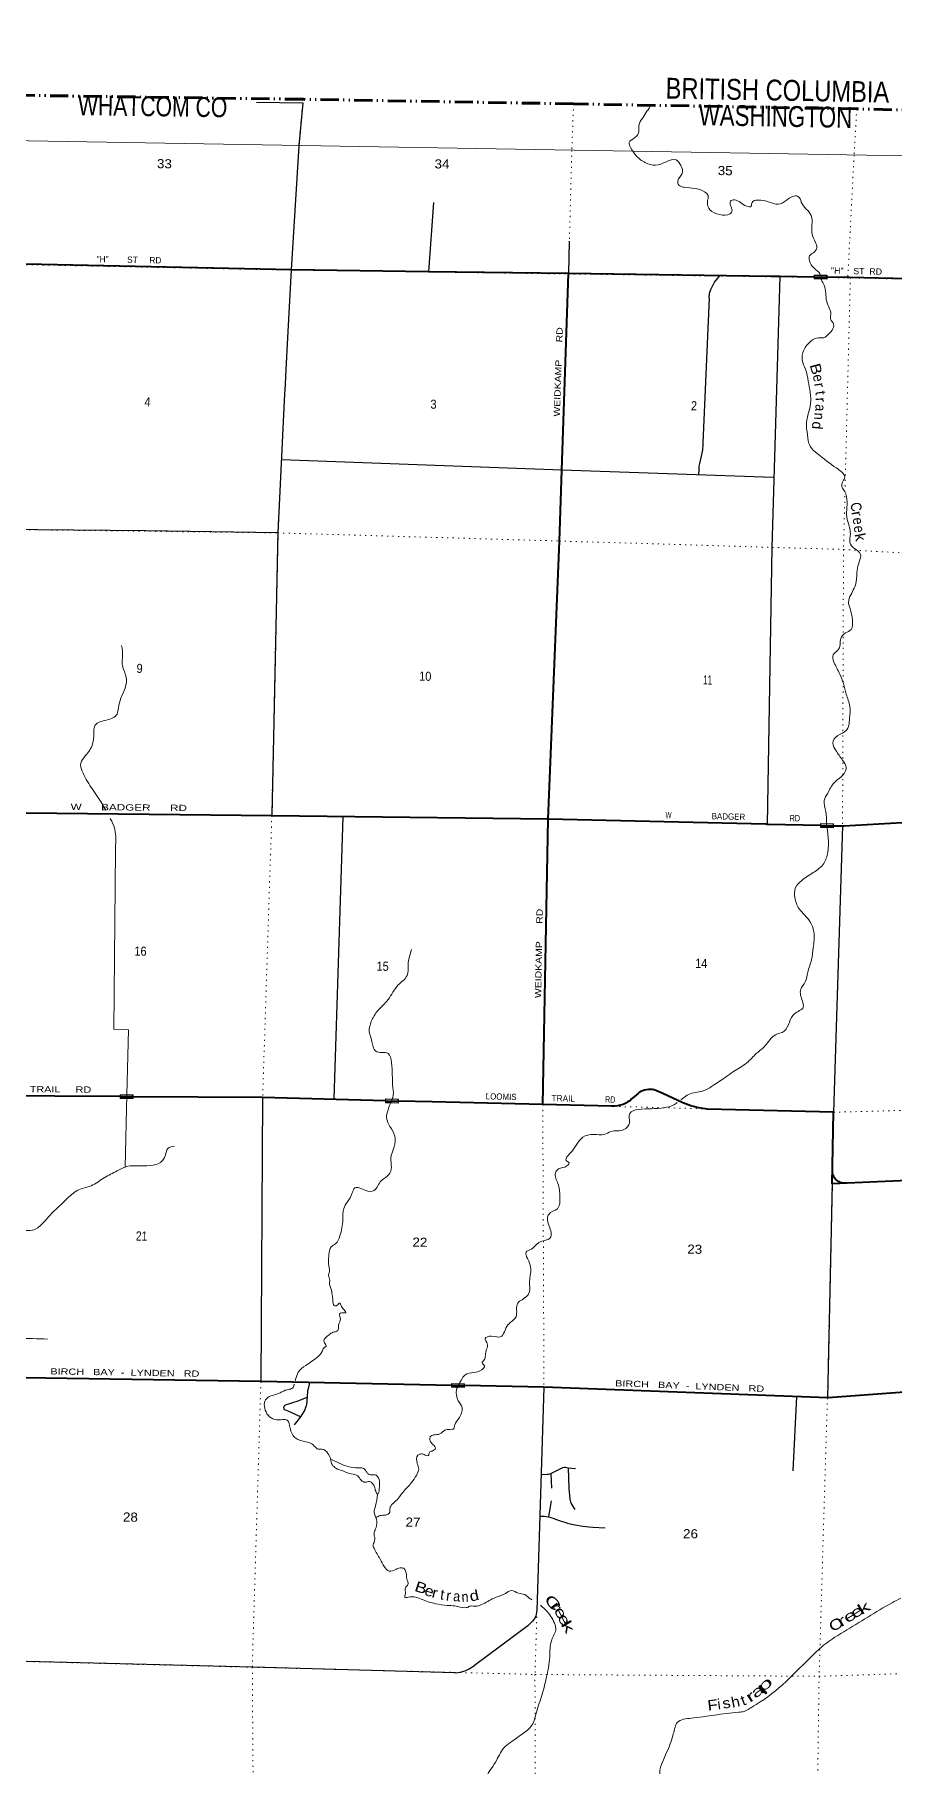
# Model space of a CAD drawing. Header units: feet. Extents: x -489137 to -242534, y 368785 to 558127.
# Drawn here: x -380919 to -364428, y 523713 to 556943 of the extents above; entities that cross this region are included whole.
import ezdxf

# ---------------------------------------------------------------- set-up
doc = ezdxf.new("R2010")
doc.units = ezdxf.units.FT
doc.header["$LTSCALE"] = 70
doc.linetypes.add('DASH_DOUBLE_DOT', pattern=[9.2, 5, -1.2, 0.3, -1.2, 0.3, -1.2])
doc.linetypes.add('DOTTED', pattern=[1.5, 0.3, -1.2])
for name, color, linetype, lineweight in [('10', 7, 'DASH_DOUBLE_DOT', 60), ('26', 7, 'Continuous', 40), ('27', 7, 'Continuous', 13), ('29', 7, 'Continuous', 25), ('39', 7, 'Continuous', 13), ('4', 7, 'Continuous', 13), ('6', 7, 'DOTTED', 25), ('61', 7, 'Continuous', 13), ('7', 7, 'DOTTED', 13)]:
    doc.layers.add(name, color=color, linetype=linetype, lineweight=lineweight)
doc.layers.add('12', color=7, linetype='Continuous')
doc.layers.add('41', color=7, linetype='Continuous')

msp = doc.modelspace()

# ---------------------------------------------------------------- linework, layer by layer
at = {"layer": '10'}
msp.add_lwpolyline([(-363811.31, 555486.15), (-365133, 555515.95), (-370570, 555612.95), (-375765, 555700.95), (-381286, 555778.95), (-386737, 555865.95), (-391540, 555947.95), (-394128.99, 555924.72)], dxfattribs=at)
at = {"layer": '26'}
for p, q in [((-365954, 552288.89), (-366609.59, 552297.91)), ((-365954, 552288.89), (-365702.99, 552285.44)), ((-365829.93, 541758.77), (-365579.98, 541753.59)), ((-379281, 536552.69), (-379028.99, 536551.06)), ((-374182.99, 536473.46), (-373931.9, 536466.91)), ((-372914.01, 531008.42), (-372661.99, 531003.46))]:
    msp.add_line(p, q, dxfattribs=at)
for points in [[(-370669, 552353.95), (-373357, 552390.95), (-375985.01, 552428.89), (-381388, 552541.95), (-386805, 552640.95), (-386818.94, 552641.22)], [(-371057, 541880.95), (-370842, 547219.95), (-370796, 548580.95), (-370669, 552353.95)], [(-366610, 552296.95), (-366760, 552298.95), (-370669, 552353.95)], [(-363864.8, 552246.95), (-365279, 552279.4), (-365301.69, 552279.92), (-365329, 552280.29), (-365702.99, 552285.44)], [(-379281, 536552.69), (-381794, 536568.95), (-381798.12, 536568.99), (-386195.99, 536607.67), (-387251, 536616.95), (-387105, 542001.95)], [(-371057, 541880.95), (-376365, 541945.95), (-381676, 542000.69), (-381676.92, 542000.95), (-381726, 542000.95), (-387105, 542001.95)], [(-364150.52, 534939.09), (-365605, 534880.95), (-365575, 536251.95), (-367995, 536313.95), (-368002.65, 536314.62), (-368162.05, 536337.47), (-368318.2, 536376.85), (-368469.37, 536432.34), (-368855, 536611.95), (-368944.41, 536653.83), (-369022.61, 536681.64), (-369053.72, 536687.47), (-369092.07, 536690.93), (-369130.56, 536690.36), (-369168.79, 536685.77), (-369206.32, 536677.2), (-369242.76, 536664.77), (-369277.7, 536648.59), (-369285.75, 536643.78), (-369310.79, 536628.82), (-369335.75, 536607.62), (-369454, 536507.19), (-369479.09, 536485.89), (-369504, 536467.6), (-369519.06, 536456.54), (-369567.47, 536427.86), (-369618.62, 536404.39), (-369671.94, 536386.41), (-369726.84, 536374.09), (-369782.73, 536367.58), (-369839, 536366.95), (-371161, 536401.95), (-371057.04, 541878.89)], [(-365829.93, 541758.77), (-366830, 541779.46), (-366861.11, 541780.1), (-366880, 541780.55), (-371057, 541880.95)], [(-365579.98, 541753.59), (-365429, 541750.47), (-365403.96, 541749.95), (-365379, 541751.37), (-364036.8, 541827.96)], [(-374182.99, 536473.46), (-376540, 536534.95), (-379028.99, 536551.06)], [(-371161, 536401.95), (-373282, 536449.95), (-373931.9, 536466.91)], [(-365337, 534891.95), (-365340.1, 534891.67), (-365365.56, 534890.81), (-365390.97, 534892.61), (-365416.05, 534897.06), (-365440.53, 534904.11), (-365464.14, 534913.68), (-365486.62, 534925.66), (-365507.72, 534939.93), (-365527.22, 534956.32), (-365544.9, 534974.67), (-365560.56, 534994.76), (-365574.03, 535016.37), (-365585.18, 535039.28), (-365593.86, 535063.23), (-365600, 535087.95)], [(-372914.01, 531008.42), (-376575, 531080.95), (-381949, 531167.95), (-381962.93, 531168.3)], [(-364217.54, 530878.99), (-365682, 530766.95), (-371138, 530973.95), (-372661.99, 531003.46)]]:
    msp.add_lwpolyline(points, dxfattribs=at)
at = {"layer": '29'}
for p, q in [((-373262, 553720.95), (-373357, 552390.95)), ((-370654, 552979.95), (-370669, 552353.95)), ((-376250, 547375.95), (-376365, 541945.95)), ((-375003.63, 541926.88), (-375173, 536507.95)), ((-365404, 541749.95), (-365575, 536251.95)), ((-376540, 536534.95), (-376575, 531080.95)), ((-365605, 534878.95), (-365694.8, 530767.95)), ((-366290.2, 530788.91), (-366362, 529365.95)), ((-375814, 530403.95), (-375932, 530249.95)), ((-370674, 529426.95), (-370533, 529411.95)), ((-371006, 529317.95), (-370995, 529031.95)), ((-370998, 528794.95), (-371049, 528481.95)), ((-371448.01, 526392.97), (-372474.73, 525632.93))]:
    msp.add_line(p, q, dxfattribs=at)
for points in [[(-376658, 555646.95), (-375771, 555631.95), (-375846, 554809.95)], [(-375846, 554809.95), (-375990, 552428.95), (-375980.19, 552429.78)], [(-375990, 552428.95), (-376054, 551241.95), (-376099, 550386.95)], [(-367967.36, 551883.8), (-367956.08, 551977.34), (-367932.65, 552050), (-367904.54, 552113.28), (-367860.03, 552188.28), (-367763.99, 552310.16)], [(-366609.59, 552297.91), (-366763, 547096.95), (-366855, 541779.95)], [(-367967.36, 551883.8), (-368085, 549102.95), (-368086.73, 549075.93)], [(-376099, 550386.95), (-376109, 550215.95), (-376118, 550045.95), (-376249.9, 547377.95)], [(-368086.73, 549075.93), (-368096.62, 548969.1), (-368117.7, 548847.22), (-368152.84, 548706.59), (-368162.21, 548655.03), (-368166.9, 548594.09), (-368169.24, 548488.62)], [(-366735.02, 548438.39), (-370798, 548580.95), (-376179.82, 548775.82)], [(-376250, 547375.95), (-378778, 547412.95), (-381547, 547442.95), (-381549.47, 547440.41)], [(-375641, 531060.95), (-375668.85, 530943.12), (-375675.88, 530905.61), (-375686, 530780.95)], [(-375814, 530403.95), (-376053.03, 530511.86), (-376113.93, 530541.74), (-376127.99, 530556.39), (-376130.33, 530586.86), (-376127.99, 530605.02), (-376118.62, 530622.01), (-376103.39, 530631.98), (-376083.48, 530640.76), (-375980.41, 530671.23), (-375858.6, 530711.08), (-375685.25, 530781.39)], [(-375686, 530780.95), (-375699.31, 530640.76), (-375705.16, 530613.23), (-375714.53, 530585.1), (-375733.27, 530539.4), (-375750.84, 530509.51), (-375814, 530403.95)], [(-371138, 530973.95), (-371217, 528512.95), (-371274, 526687.95)], [(-371006, 529317.95), (-370776.48, 529430.2), (-370749.54, 529437.82), (-370727.29, 529437.24), (-370674, 529426.95)], [(-370674, 529426.95), (-370658, 529030.95), (-370650.2, 528895.94)], [(-371192, 529297.95), (-371076.32, 529301.3), (-371048.21, 529306.57), (-371006, 529317.95)], [(-370650.2, 528895.94), (-370639.43, 528824.33), (-370627.72, 528770.42), (-370607.81, 528724.72), (-370572.67, 528666.12), (-370544.56, 528628.62)], [(-371216, 528498.95), (-371131.37, 528494.43), (-371090.38, 528488.57), (-371049, 528481.95)], [(-371049, 528481.95), (-370963.88, 528458.1), (-370914.69, 528440.53), (-370825.67, 528408.89), (-370740.17, 528379.59), (-370687.46, 528364.35), (-370601.96, 528342.09), (-370539.88, 528329.2), (-370392.3, 528306.93), (-370277.52, 528292.28), (-370201.39, 528286.42), (-369963.62, 528274.7)], [(-371274, 526687.95), (-371285.88, 526612.92), (-371295.25, 526580.1), (-371332.73, 526512.13), (-371363.19, 526474.63), (-371448.01, 526392.97)], [(-372854.01, 525491.58), (-376727, 525596.95), (-382096, 525731.95)], [(-372854.01, 525491.58), (-372789.82, 525496.08), (-372721.89, 525507.8), (-372649.27, 525528.9), (-372588.36, 525557.02), (-372474.73, 525632.93)]]:
    msp.add_lwpolyline(points, dxfattribs=at)
at = {"layer": '39'}
msp.add_lwpolyline([(-379369, 541285.95), (-379398, 537844.95), (-379118, 537834.95), (-379146.87, 536589.92), (-379179, 535203.95)], dxfattribs=at)
for points in [[(-369083, 555594.95), (-369242, 555345.95), (-369317, 555198.95), (-369322, 555049.95), (-369402, 554957.95), (-369503, 554869.95), (-369474, 554777.95), (-369361, 554610.95), (-369192, 554484.95), (-368997, 554434.95), (-368785, 554502.95), (-368602, 554538.95), (-368508, 554427.95), (-368482, 554277.95), (-368569, 554134.95), (-368548, 554053.95), (-368444, 554011.95), (-368056, 553926.95), (-367986, 553850.95), (-368000, 553729.95), (-367952, 553578.95), (-367760, 553488.95), (-367566, 553501.95), (-367526, 553572.95), (-367553, 553659.95), (-367558, 553742.95), (-367481, 553770.95), (-367366, 553719.95), (-367245, 553647.95), (-367158, 553645.95), (-367152, 553686.95), (-367112, 553746.95), (-367027, 553765.95), (-366813, 553727.95), (-366643, 553684.95), (-366488, 553755.95), (-366339, 553840.95), (-366248, 553830.95), (-366197, 553728.95), (-366008, 553466.95), (-365991, 553284.95), (-365987, 553103.95), (-365928, 552961.95), (-365900, 552849.95), (-365964, 552751.95), (-366038, 552693.95), (-366041, 552598.95), (-365952, 552457.95), (-365840, 552348.95), (-365813.52, 552248.34)], [(-365813.52, 552248.34), (-365810, 552234.95), (-365758, 552132.95), (-365708, 551817.95), (-365631, 551571.95), (-365631, 551466.95), (-365585, 551408.95), (-365588, 551299.95), (-365673, 551191.95), (-365761, 551123.95), (-365865, 551121.95), (-366013, 551056.95), (-366148, 550884.95), (-366179, 550694.95), (-366115, 550517.95), (-366063, 550289.95), (-366017, 549853.95), (-366095, 549504.95), (-366079, 549255.95), (-366029, 549043.95), (-365889, 548899.95), (-365525, 548621.95), (-365411, 548536.95), (-365361, 548452.95), (-365399, 548364.95), (-365415, 548258.95), (-365367, 548173.95), (-365328, 548071.95), (-365321, 547866.95), (-365324, 547676.95), (-365280, 547509.95), (-365254, 547353.95), (-365264, 547195.95), (-365171, 547070.95), (-365063, 546973.95), (-365084, 546818.95), (-365126, 546660.95), (-365140, 546438.95), (-365245, 546188.95), (-365290, 546045.95), (-365261, 545923.95), (-365214, 545704.95), (-365241, 545520.95), (-365345, 545454.95), (-365440, 545345.95), (-365451, 545235.95), (-365500, 545115.95), (-365582, 545037.95), (-365570, 544891.95)], [(-379248, 545210.95), (-379229, 545007.95), (-379239, 544857.95), (-379166, 544625.95), (-379181, 544395.95), (-379263, 544204.95), (-379310, 544018.95), (-379336, 543895.95), (-379537, 543782.95), (-379757, 543684.95), (-379784, 543519.95), (-379805, 543325.95), (-379946, 543092.95), (-380033, 542955.95), (-380007, 542803.95), (-379831, 542489.95), (-379631, 542186.95), (-379554.66, 542049.47)], [(-365570, 544891.95), (-365458, 544660.95), (-365388, 544481.95), (-365334, 544276.95), (-365264, 544046.95), (-365268, 543811.95), (-365332, 543583.95), (-365496, 543484.95), (-365591, 543338.95), (-365530, 543193.95), (-365411, 543021.95), (-365335, 542864.95), (-365373, 542755.95), (-365562, 542582.95), (-365690, 542377.95), (-365757, 542238.95), (-365726, 542025.95), (-365715.23, 541797.7)], [(-379469.46, 541896.03), (-379430, 541824.95), (-379372, 541637.95), (-379369, 541285.95)], [(-365715.23, 541797.7), (-365689, 541241.95), (-365765, 541029.95), (-365958, 540858.95), (-366187, 540702.95), (-366311, 540554.95), (-366322, 540374.95), (-366238, 540160.95), (-366031, 539916.95), (-365955, 539718.95), (-365968, 539408.95), (-366001, 539178.95), (-366074, 538938.95), (-366121, 538756.95), (-366208, 538612.95), (-366175, 538387.95), (-366159, 538271.95), (-366327, 538142.95), (-366426, 537979.95), (-366526, 537807.95), (-366695, 537738.95), (-366889, 537530.95), (-367055, 537383.95), (-367244, 537199.95), (-367500, 537031.95), (-367639, 536934.95), (-367899, 536760.95), (-368091, 536657.95), (-368360, 536594.95), (-368468, 536521.95), (-368510.27, 536491.32)], [(-373680, 539375.95), (-373747, 539087.95), (-373768, 538874.95), (-373935, 538697.95), (-374132, 538414.95), (-374327, 538206.95), (-374454, 537993.95), (-374493, 537808.95), (-374441, 537613.95), (-374369, 537425.95), (-374252, 537399.95), (-374131, 537381.95), (-374066, 537202.95), (-374050, 536969.95), (-374039, 536724.95), (-374042, 536531.95), (-374051.32, 536508.08)], [(-374051.32, 536508.08), (-374133, 536298.95), (-374159, 536142.95), (-374095, 535975.95), (-374002, 535795.95), (-374016, 535585.95), (-374080, 535365.95), (-374068, 535195.95), (-374117, 535054.95), (-374264, 534937.95), (-374399, 534752.95), (-374559, 534746.95), (-374686, 534801.95), (-374771, 534798.95), (-374819, 534704.95), (-374915, 534527.95), (-374983, 534406.95), (-374999, 534184.95), (-375058, 533877.95), (-375141, 533726.95), (-375227, 533665.95), (-375268, 533520.95), (-375276, 533372.95), (-375269, 533297.95), (-375256, 533216.95), (-375274, 533127.95), (-375251, 533021.95), (-375256, 532944.95), (-375229, 532869.95), (-375205, 532743.95), (-375192, 532638.95), (-375167, 532542.95), (-375110, 532545.95), (-375069, 532589.95), (-375023, 532520.95), (-374976, 532456.95), (-374940, 532405.95), (-375021, 532400.95), (-375062, 532384.95), (-375045, 532275.95), (-375079, 532182.95), (-375084, 532097.95), (-375099, 532059.95), (-375187, 532028.95), (-375266, 531980.95), (-375363, 531868.95), (-375352, 531824.95), (-375320, 531758.95), (-375353, 531739.95), (-375391, 531668.95), (-375481, 531558.95), (-375713, 531390.95), (-375855, 531264.95), (-375907, 531121.95), (-375914.05, 531099.93)], [(-368577.48, 536442.61), (-368646, 536392.95), (-368827, 536340.95), (-369073, 536319.95), (-369328, 536305.95), (-369492, 536228.95), (-369498, 536050.95), (-369602, 535918.95), (-369853, 535881.95), (-369982, 535823.95), (-370182, 535826.95), (-370394, 535770.95), (-370609, 535492.95), (-370697, 535396.95), (-370711, 535327.95), (-370657, 535278.95), (-370696, 535222.95), (-370859, 535163.95), (-370919, 535085.95), (-370869, 534882.95), (-370832, 534634.95), (-370880, 534400.95), (-371046, 534291.95), (-371071, 534219.95), (-371037, 534066.95), (-371018, 533839.95), (-371236, 533751.95), (-371378, 533624.95), (-371482, 533567.95), (-371456, 533445.95), (-371388, 533237.95), (-371418, 532998.95), (-371421, 532788.95), (-371559, 532652.95), (-371641, 532587.95), (-371675, 532324.95), (-371829, 532170.95), (-371970, 531941.95), (-372145, 531952.95), (-372269, 531909.95), (-372226, 531803.95), (-372239, 531704.95), (-372263, 531589.95), (-372289, 531495.95), (-372326, 531442.95), (-372281, 531385.95), (-372332, 531307.95), (-372483, 531254.95), (-372656, 531206.95), (-372724, 531116.95), (-372759, 531043.95)], [(-378232, 535603.95), (-378362, 535557.95), (-378407, 535426.95), (-378502, 535289.95), (-378697, 535227.95), (-378953, 535223.95), (-379129, 535216.95), (-379331, 535125.95), (-379584, 534993.95), (-379832, 534841.95), (-380090, 534754.95), (-380320, 534567.95), (-380575, 534326.95), (-380731, 534154.95), (-380906, 534005.95), (-381180, 533984.95), (-381428, 533925.95), (-381534, 533751.95), (-381577, 533527.95), (-381620, 533398.95), (-381742, 533347.95), (-381825.33, 533344.08)], [(-381867.94, 531925.97), (-381800, 531924.95), (-380672, 531897.95)], [(-375935.06, 531034.33), (-375956, 530968.95), (-376022, 530932.95), (-376109, 530913.95), (-376236, 530849.95), (-376427, 530785.95), (-376497, 530703.95), (-376499, 530569.95), (-376436, 530434.95), (-376310, 530353.95), (-376156, 530351.95), (-376069, 530340.95), (-376014, 530189.95), (-375904, 529991.95), (-375712, 529923.95), (-375593, 529887.95), (-375533, 529825.95), (-375477, 529786.95), (-375400, 529785.95), (-375288, 529702.95), (-375234, 529593.95)], [(-372759, 531043.95), (-372818, 530919.95), (-372785, 530710.95)], [(-372785, 530710.95), (-372710, 530577.95), (-372776, 530370.95), (-372849, 530249.95), (-372882, 530165.95), (-372982, 530160.95), (-373059, 530135.95), (-373112, 530091.95), (-373226, 530058.95), (-373310, 530035.95), (-373325, 529946.95), (-373264, 529869.95), (-373222, 529801.95), (-373286, 529747.95), (-373337, 529720.95), (-373356, 529659.95), (-373441, 529681.95), (-373509, 529690.95), (-373562, 529669.95), (-373571, 529509.95), (-373544, 529401.95), (-373588, 529280.95), (-373680, 529142.95), (-373849, 528954.95), (-373941, 528834.95), (-374024, 528750.95), (-374092, 528668.95), (-374101, 528571.95), (-374179, 528517.95), (-374281, 528509.95), (-374360.26, 528469.54)], [(-375235, 529596.95), (-375070, 529511.95), (-374897, 529449.95), (-374705, 529426.95), (-374614, 529419.95), (-374550, 529357.95), (-374514, 529308.95), (-374409, 529292.95), (-374358, 529281.95), (-374297, 529165.95), (-374301, 529029.95), (-374333, 528919.95), (-374369, 528974.95), (-374392, 529059.95), (-374486, 529160.95), (-374567, 529149.95), (-374649, 529186.95), (-374715, 529271.95), (-374838, 529307.95), (-375001, 529364.95), (-375132, 529418.95), (-375208, 529486.95), (-375235, 529590.95)], [(-374337, 528917.95), (-374373, 528694.95), (-374399, 528573.95), (-374355, 528433.95), (-374363, 528277.95), (-374397, 528182.95), (-374396, 528115.95), (-374385, 528048.95), (-374400, 527994.95), (-374419, 527948.95), (-374401, 527881.95), (-374285, 527670.95), (-374204, 527527.95), (-374110, 527441.95), (-373984, 527475.95), (-373902, 527503.95), (-373832, 527495.95), (-373781, 527371.95), (-373764, 527270.95), (-373743, 527202.95), (-373788, 527134.95), (-373803, 527072.95), (-373798, 527009.95), (-373808, 526934.95), (-373743, 526941.95), (-373625, 526945.95), (-373359, 526850.95), (-373216, 526816.95), (-372995, 526784.95), (-372852, 526772.95), (-372647, 526739.95), (-372607, 526746.95), (-372551.91, 526771.58), (-372500.05, 526771.58), (-372441.56, 526768.27), (-372365, 526787.95), (-372132, 526907.95), (-371979, 526970.95), (-371878, 527009.95), (-371761, 527070.95), (-371630, 527017.95), (-371507, 526991.95), (-371405, 526910.95), (-371367.89, 526893.09)], [(-371206.27, 526789.1), (-371122, 526714.95), (-370953, 526476.95), (-370911, 526338.95), (-370989, 526120.95), (-371028, 525795.95), (-371093, 525383.95), (-371186, 525036.95), (-371294, 524691.95), (-371353, 524510.95), (-371532, 524330.95), (-371747, 524175.95), (-371883, 524074.95), (-372046, 523817.95), (-372152, 523645.95), (-372213, 523520.95), (-372112, 523484.95), (-371973, 523468.95), (-371897, 523365.95), (-371886, 523142.95), (-371898, 522906.95), (-371962, 522793.95), (-372083, 522712.95), (-372404, 522520.95), (-372498, 522483.95)], [(-369145, 523008.95), (-369109, 523105.95), (-369096, 523172.95), (-369024, 523242.95), (-368916, 523303.95), (-368890, 523371.95), (-368899, 523483.95), (-368915, 523594.95), (-368892, 523695.95), (-368690, 524189.95), (-368621, 524443.95), (-368579, 524535.95), (-368457, 524596.95), (-368310, 524618.95), (-367401, 524732.95), (-367291, 524749.95), (-367144, 524832.95), (-366987, 524929.95), (-365903, 525899.95), (-365818, 525977.95), (-365380, 526276.95), (-364452, 526833.95), (-364283, 526924.95)]]:
    msp.add_spline(points, degree=3, dxfattribs=at)
at = {"layer": '4'}
msp.add_lwpolyline([(-485080.46, 556942.8), (-454770.68, 556296.26), (-424457.62, 555691.58), (-394141.55, 555128.56), (-363825.83, 554607.27), (-333509.43, 554127.66), (-303192.4, 553689.76), (-272874.8, 553293.56), (-242556.67, 552939.06)], dxfattribs=at)
msp.add_lwpolyline([(-485080.46, 556942.8), (-454770.68, 556296.26), (-424457.62, 555691.58), (-394141.55, 555128.56), (-363825.83, 554607.27), (-333509.43, 554127.66), (-303192.4, 553689.76), (-272874.8, 553293.56), (-242556.67, 552939.06)], dxfattribs=at)
at = {"layer": '6'}
for points in [[(-394183.27, 552795.33), (-391626, 552732.95), (-386819, 552638.95), (-381392, 552537.95), (-375990, 552428.95), (-370669, 552353.95), (-365954.97, 552288.93)], [(-365699.98, 552285.41), (-365304, 552279.95), (-363864.8, 552246.95)]]:
    msp.add_lwpolyline(points, dxfattribs=at)
at = {"layer": '61'}
for p, q in [((-365951.73, 552325.79), (-365701.73, 552324.11)), ((-365701.73, 552324.11), (-365702.24, 552249.11)), ((-365829.16, 541796.49), (-365579.21, 541791.39)), ((-365579.21, 541791.39), (-365580.74, 541716.41)), ((-379278.82, 536589.5), (-379028.83, 536588.4)), ((-379028.83, 536588.4), (-379029.15, 536513.4)), ((-374180.72, 536510.74), (-373930.84, 536503.13)), ((-373930.84, 536503.13), (-373933.12, 536428.16)), ((-372912.38, 531046.44), (-372662.43, 531041.38)), ((-372662.43, 531041.38), (-372663.95, 530966.39))]:
    msp.add_line(p, q, dxfattribs=at)
for points in [[(-365702.24, 552249.11), (-365952.23, 552250.79), (-365951.73, 552325.79)], [(-365580.74, 541716.41), (-365830.69, 541721.51), (-365829.16, 541796.49)], [(-379029.15, 536513.4), (-379279.15, 536514.5), (-379278.82, 536589.5)], [(-373933.12, 536428.16), (-374183.01, 536435.77), (-374180.72, 536510.74)], [(-372663.95, 530966.39), (-372913.9, 530971.46), (-372912.38, 531046.44)]]:
    msp.add_lwpolyline(points, dxfattribs=at)
for points in [[(-365944.18, 552258.73), (-365943.78, 552317.74), (-365709.77, 552316.16), (-365710.18, 552257.15)], [(-365822.53, 541729.34), (-365821.32, 541788.33), (-365587.36, 541783.55), (-365588.57, 541724.56)], [(-379270.86, 536581.46), (-379036.85, 536580.44), (-379037.11, 536521.43), (-379271.12, 536522.45)], [(-374172.96, 536502.5), (-373939.07, 536495.37), (-373940.87, 536436.39), (-374174.77, 536443.52)], [(-372905.74, 530979.29), (-372904.54, 531038.28), (-372670.58, 531033.54), (-372671.78, 530974.54)]]:
    msp.add_lwpolyline(points, close=True, dxfattribs=at)
at = {"layer": '7'}
for p, q in [((-371057, 541880.95), (-366855, 541779.95)), ((-366851.99, 541779.91), (-365835.94, 541758.89)), ((-365577.05, 541753.53), (-365404, 541749.95)), ((-365402.01, 541750.06), (-364036.8, 541827.96))]:
    msp.add_line(p, q, dxfattribs=at)
for points in [[(-375765, 555700.95), (-375846, 554809.95), (-375990, 552428.95), (-376250, 547375.95), (-376365, 541945.95), (-376540, 536534.95), (-376575, 531080.95), (-376739, 525596.95), (-376701, 520211.95), (-376752.63, 516026.88)], [(-370570, 555612.95), (-370603, 554720.95), (-370665.1, 552428.2), (-370845.9, 547145.7), (-371060.9, 541806.7), (-371161, 536401.95), (-371138, 530973.95), (-371311, 525457.95), (-371298.64, 522008.97)], [(-365133, 555515.95), (-365182, 554628.95), (-365304, 552279.95)], [(-365254, 552278.95), (-365386, 547057.95), (-365404, 541749.95), (-365575, 536251.95), (-365695, 530766.95), (-365855, 525422.95), (-365884.11, 523305.91)], [(-394281.71, 547290.9), (-391746, 547239.95), (-386962, 547393.95), (-381547, 547442.95), (-376250, 547375.95), (-370842, 547219.95), (-365386, 547057.95), (-363951.83, 546974.94)], [(-381698, 542006.94), (-381701, 542000.95), (-376365, 541945.95)], [(-376366.25, 541944.36), (-376365, 541945.95), (-371057, 541880.95), (-371049.03, 541882.85)], [(-385943, 536606.4), (-381798, 536572.95), (-379282, 536554.77)], [(-379028.99, 536552.94), (-376540, 536534.95), (-374182.96, 536476.67)], [(-373930.96, 536470.44), (-371161, 536401.95), (-365575, 536251.95), (-364128.2, 536291)], [(-372914.96, 531008.92), (-376575, 531080.95), (-381963, 531165.95), (-387377, 531302.95), (-392109, 531253.95), (-394566.76, 531351.96)], [(-364217.54, 530878.98), (-365695, 530766.95), (-371138, 530973.95), (-372662.98, 531003.96)], [(-394663.23, 525958.03), (-392225, 525890.95), (-387514, 525885.95), (-382096, 525731.95), (-376739, 525596.95), (-371311, 525457.95), (-365855, 525422.95), (-364306.78, 525472.96)]]:
    msp.add_lwpolyline(points, dxfattribs=at)

# ---------------------------------------------------------------- texts
at = {"layer": '10'}
for s, width, p in [('BRITISH COLUMBIA', 0.85, (-368805.02, 555715.36)), ('WASHINGTON', 0.8, (-368169.09, 555203.58))]:
    msp.add_text(s, height=400, rotation=358.978, dxfattribs=dict(at, width=width)).set_placement(p)
at = {"layer": '12', "width": 0.8}
msp.add_text('WHATCOM CO', height=380, rotation=359.191, dxfattribs=at).set_placement((-380088.76, 555396.41))
at = {"layer": '27'}
for s, rotation, p in [('"H"        ST     RD', 358.844, (-379730.66, 552574.44)), ('TRAIL', 358.462, (-370995.48, 536465.58))]:
    msp.add_text(s, height=120, rotation=rotation, dxfattribs=at).set_placement(p)
for s, rotation, width, p in [('"H"    ST  RD', 358.686, 1.05, (-365627.4, 552354.08)), ('WEIDKAMP      RD', 88.04, 1.25, (-370834.45, 549606.84)), ('W      BADGER      RD', 359.409, 1.4, (-380228.32, 542057.08)), ('W', 358.623, 0.6, (-368804.37, 541896.83)), ('BADGER', 358.623, 0.95, (-367918.14, 541878.44)), ('RD', 358.815, 0.8, (-366422.75, 541841.04)), ('WEIDKAMP      RD', 88.939, 1.25, (-371193.2, 538443.29)), ('LOOMIS     TRAIL     RD', 359.538, 1.3, (-382115.28, 536645.51)), ('LOOMIS', 358.584, 0.95, (-372257.74, 536499.8)), ('RD', 358.462, 0.8, (-369968.08, 536440.37)), ('BIRCH   BAY  -  LYNDEN   RD', 359.096, 1.3, (-380618.22, 531218.56)), ('BIRCH   BAY  -  LYNDEN   RD', 357.822, 1.3, (-369772.52, 530992.07))]:
    msp.add_text(s, height=120, rotation=rotation, dxfattribs=dict(at, width=width)).set_placement(p)
at = {"layer": '41'}
for s, rotation, width, p in [('B', 284.2, 1.2, (-366034.84, 550601.77)), ('e', 280.438, 0.95, (-365977.92, 550402.59)), ('n', 266.57, 0.9, (-365946.25, 549687.85)), ('a', 266.661, 0.9, (-365921.66, 549850.27)), ('C', 280.183, 0.9, (-365255.44, 547944.13)), ('r', 281.694, 1.1, (-365234.14, 547774.05)), ('e', 277.975, 0.9, (-365211.49, 547657.52)), ('e', 277.406, 0.9, (-365189.84, 547503.31)), ('k', 280.992, 1.1, (-365175.05, 547348.93)), ('B', 341.748, 1.3, (-373638.93, 527067.99)), ('e', 341.748, 1.15, (-373449.99, 526992.28)), ('r', 346.565, 1.15, (-373304.02, 526941.74)), ('d', 12.488, 1.2, (-372544.37, 526856.22)), ('a', 356.654, 0.9, (-372886.01, 526865.62)), ('n', 3.154, 0.9, (-372716.73, 526847.1)), ('C', 311.647, 1.65, (-371148.71, 526888)), ('r', 306.631, 1.9, (-371035.93, 526773.51)), ('e', 298.994, 1.45, (-370955.48, 526690.28)), ('e', 31.543, 1.55, (-365180.37, 526519.75)), ('k', 30.779, 1.7, (-365044.77, 526595.29)), ('e', 297.42, 1.4, (-370883.79, 526557.42)), ('k', 300.67, 1.7, (-370820.71, 526422.13)), ('C', 31.847, 1.35, (-365593.55, 526263.79)), ('r', 31.543, 1.7, (-365436.62, 526360.42)), ('e', 31.543, 1.55, (-365314.87, 526436.5)), ('t', 20.568, 1.1, (-367315.84, 524854.84)), ('r', 32.788, 1.75, (-367186.68, 524911)), ('a', 32.906, 1.65, (-367087.17, 524990.19)), ('p', 41.102, 2, (-366946.46, 525093.86)), ('F', 7.149, 1.25, (-367986.81, 524761.79)), ('s', 10.145, 1.15, (-367694.06, 524797.46)), ('h', 12.101, 1.1, (-367519.04, 524817.81))]:
    msp.add_text(s, height=200, rotation=rotation, dxfattribs=dict(at, width=width)).set_placement(p)
for s, rotation, p in [('r', 278.584, (-365948.08, 550242.81)), ('t', 277.304, (-365928.46, 550089.39)), ('r', 273.436, (-365922.22, 549969.3)), ('d', 265.172, (-365981.24, 549521.53)), ('t', 349.64, (-373142.91, 526903.87)), ('r', 352.763, (-373025.12, 526881.1)), ('i', 7.145, (-367794.35, 524784.42))]:
    msp.add_text(s, height=200, rotation=rotation, dxfattribs=at).set_placement(p)
at = {"layer": '7'}
for s, width, p in [('33', 1.1, (-378571.3, 554378.46)), ('34', 1.1, (-373240.3, 554374.46)), ('35', 1.1, (-367802.3, 554246.46)), ('4', 0.9, (-378811.3, 549803.46)), ('3', 0.9, (-373319.3, 549760.46)), ('2', 0.9, (-368316.3, 549730.46)), ('9', 0.9, (-378962.3, 544687.46)), ('10', 0.9, (-373536.3, 544538.46)), ('11', 0.65, (-368080.3, 544466.46)), ('16', 0.9, (-379004.3, 539260.46)), ('15', 0.9, (-374354.3, 538970.46)), ('14', 0.9, (-368236.3, 539025.46)), ('21', 0.85, (-378976.3, 533790.46)), ('22', 1.1, (-373665.3, 533672.46)), ('23', 1.1, (-368387.3, 533537.46)), ('28', 1.1, (-379224.3, 528394.46)), ('27', 1.1, (-373797.3, 528297.46)), ('26', 1.1, (-368468.3, 528074.46))]:
    msp.add_text(s, height=175, rotation=359.147, dxfattribs=dict(at, width=width)).set_placement(p)

doc.saveas('drawing.dxf')
